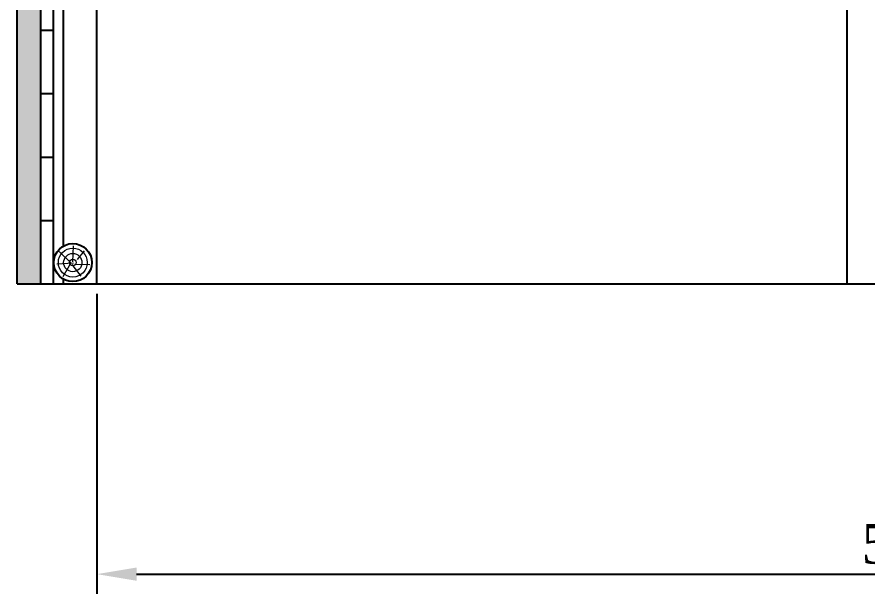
# Model space of a CAD drawing. Header units: millimetres. Extents: x -46762 to 217101, y -107409 to 31524.
# Drawn here: x -25096 to -22412, y 10584 to 12402 of the extents above; entities that cross this region are included whole.
import ezdxf

# ---------------------------------------------------------------- set-up
doc = ezdxf.new("R2010")
doc.units = ezdxf.units.MM
doc.styles.get("Standard").update_dxf_attribs({"font": 'TIMES.TTF'})
doc.dimstyles.new('ISO-25', dxfattribs={"dimscale": 50, "dimtxt": 2.5, "dimasz": 2.5, "dimexe": 1.25, "dimexo": 0.625, "dimtad": 1, "dimdec": 0, "dimtxsty": 'Standard', "dimcen": 2.5, "dimadec": 0, "dimazin": 0, "dimtfac": 1, "dimtdec": 0, "dimtmove": 0, "dimatfit": 3, "dimfxl": 1, "dimarcsym": 0})

# ---------------------------------------------------------------- blocks, each defined once
blk = doc.blocks.new('*D18')
at = {"color": 0, "lineweight": -2}
for p, q in [((-24843.6, 11529.6), (-24843.6, 10583.7)), ((-19643.6, 11529.6), (-19643.6, 10583.7)), ((-24718.6, 10646.2), (-19768.6, 10646.2))]:
    blk.add_line(p, q, dxfattribs=at)
at = {"color": 0}
for points in [[(-24718.6, 10667), (-24718.6, 10625.3), (-24843.6, 10646.2)], [(-19768.6, 10667), (-19768.6, 10625.3), (-19643.6, 10646.2)]]:
    blk.add_solid(points, dxfattribs=at)
at = {"layer": 'Defpoints', "color": 0}
for p in [(-24843.6, 11560.9), (-19643.6, 11560.9), (-19643.6, 10646.2)]:
    blk.add_point(p, dxfattribs=at)
at = {"color": 0, "lineweight": 15, "insert": (-22243.6, 10741), "char_height": 125, "attachment_point": 5}
blk.add_mtext('5200', dxfattribs=at)

msp = doc.modelspace()

# ---------------------------------------------------------------- hatches: boundary and pattern name
at = {"lineweight": 9, "ltscale": 2}
h = msp.add_hatch(dxfattribs=at)
h.set_pattern_fill('GRAVEL', color=256, scale=5, style=0)
h.set_pattern_definition([(228.0128, (-55133.117, -6437.638), (-1016.0008633, -1143.0014045), [17.08605, -1691.525]), (184.9697, (-55144.547, -6450.338), (1524.0024653, 126.9991038), [29.32025, -2902.7]), (132.5104, (-55173.757, -6452.878), (1269.999076, -1397.0013646), [20.6741, -2046.735]), (267.2737, (-55223.287, -6484.628), (126.9994485, 2539.9991827), [26.70025, -2643.32]), (292.8337, (-55224.557, -6511.298), (-635.0018028, 1524.0008665), [26.1817, -2591.99]), (357.2737, (-55214.397, -6535.428), (-2539.9991827, 126.9994485), [26.70025, -2643.32]), (37.6942, (-55187.727, -6536.6977), (-1651.00104306, -1269.99886785), [35.3097, -3495.655]), (72.2553, (-55159.787, -6515.1077), (889.0017783, 2794.0008103), [33.336, -3300.265]), (121.4296, (-55149.627, -6483.358), (-1016.0002618, 1650.998058), [26.79065, -2652.275]), (175.2364, (-55163.597, -6460.498), (1396.9989027, -126.998808), [30.58565, -1498.695]), (222.3974, (-55194.077, -6457.9577), (-1524.00004586, -1396.99818253), [39.5539, -3915.84]), (138.8141, (-55097.557, -6485.898), (-888.9994337, 761.998828), [13.50025, -1336.53]), (171.4692, (-55107.717, -6477.008), (1650.9974798, -254.00064), [25.6841, -2542.73]), (225, (-55133.12, -6473.2), (-3e-14, -126.99991), [17.96045, -161.6445]), (203.1986, (-55142.007, -6457.958), (635.002141, 254.001114), [9.67205, -957.53]), (291.8014, (-55150.897, -6461.768), (-127.000089, 381.000245), [13.6783, -670.24]), (30.9638, (-55145.817, -6474.468), (380.999598, 254.000198), [22.216, -718.315]), (161.5651, (-55126.767, -6463.038), (254.000116, -126.99981), [16.06435, -385.545]), (16.3895, (-55224.557, -6461.768), (1270.0007007, 380.9992075), [22.5044, -2227.94]), (70.3462, (-55202.967, -6455.418), (-507.9985844, -1396.9980244), [18.87995, -1869.11]), (293.1986, (-55126.767, -6437.638), (-254.001114, 635.002141), [19.344, -947.86]), (343.6105, (-55119.147, -6455.418), (-1270.0007007, 380.9992075), [22.5044, -2227.94]), (339.444, (-55224.557, -6540.508), (-635.000788, 253.999692), [21.70175, -1063.385]), (294.7751, (-55204.237, -6548.128), (-634.9985202, 1396.9993513), [18.1836, -1800.18]), (66.8014, (-55125.497, -6564.638), (254.001114, 635.002141), [19.344, -947.86]), (17.354, (-55117.877, -6546.858), (-1651.0000891, -507.9992338), [21.28915, -2107.62]), (69.444, (-55187.727, -6564.638), (-253.999692, -635.000788), [10.8509, -1074.24]), (101.3099, (-55133.117, -6564.638), (-126.999373, 507.998373), [6.47575, -641.1]), (165.9638, (-55134.387, -6558.288), (381.000268, -126.99978), [26.1817, -497.4525]), (186.009, (-55159.787, -6551.938), (1269.9981272, 126.9997034), [24.26335, -2402.07]), (303.6901, (-55145.817, -6485.898), (-127.000044, 253.999755), [18.3162, -439.589]), (353.1572, (-55135.657, -6501.1377), (2159.0008928, -254.0011376), [31.97785, -3165.8]), (60.9454, (-55103.907, -6504.948), (-507.9988183, -888.9978805), [13.0754, -1294.47]), (90, (-55097.56, -6493.52), (-127, 127), [7.62, -119.38]), (120.2564, (-55162.327, -6548.128), (507.9989233, -888.9995516), [17.64335, -1746.695]), (48.0128, (-55171.217, -6532.888), (1016.0008633, 1143.0014045), [34.17215, -1674.44]), (0, (-55148.36, -6507.49), (127, 127), [33.02, -93.98]), (325.3048, (-55115.337, -6507.488), (-1269.9977995, 889.0000845), [20.0805, -1987.965]), (254.0546, (-55098.827, -6518.918), (-127.000324, -508.00121), [18.49145, -906.085]), (207.646, (-55103.907, -6536.698), (-2412.99915245, -1270.0007987), [30.10725, -2980.625]), (175.4261, (-55130.577, -6550.6677), (-1651.00038024, 126.99938556), [31.85145, -3153.29]), (175.4261, (-55130.577, -6550.6677), (-1651.00038024, 126.99938556), [31.85145, -3153.29])])
h.paths.add_polyline_path([(-24804.14, 13535.78), (-24873, 13565.52, 0.0997614), (-25095.62, 12460.86), (-25095.62, 11560.86), (-25020.62, 11560.86), (-25020.62, 12460.86, -0.0996941)])

# ---------------------------------------------------------------- linework, layer by layer
at = {"ltscale": 2}
for p, q in [((-22477.06, 15081.18), (-22478.75, 11560.86)), ((-24843.62, 11560.86), (-19643.62, 11560.86))]:
    msp.add_line(p, q, dxfattribs=at)
for p, q in [((-24948.62, 11680.8), (-24948.62, 13098.28)), ((-25095.62, 11560.86), (-25095.62, 12460.86)), ((-25020.62, 11560.86), (-25020.62, 12460.86)), ((-24980.62, 11560.86), (-24980.62, 12460.86)), ((-24948.62, 11876.42), (-24948.62, 12460.86)), ((-24843.62, 11560.86), (-24843.62, 12460.86)), ((-25020.62, 12360.86), (-24980.62, 12360.86)), ((-25020.62, 12160.86), (-24980.62, 12160.86)), ((-25020.62, 11960.86), (-24980.62, 11960.86)), ((-25020.62, 11760.86), (-24980.62, 11760.86)), ((-24948.62, 11566.43), (-24948.62, 11575.69)), ((-24948.62, 11560.86), (-24948.62, 11575.69)), ((-25095.62, 11560.86), (-24843.62, 11560.86)), ((-24843.62, 11560.86), (-19643.62, 11560.86))]:
    msp.add_line(p, q)
at = {"lineweight": 9}
for p, q in [((-24918.42, 11681.39), (-24920.74, 11630.25)), ((-24962.62, 11663.57), (-24924.62, 11626.38)), ((-24884.3, 11665.12), (-24906.01, 11638)), ((-24969.59, 11624.05), (-24917.64, 11627.15)), ((-24926.95, 11624.83), (-24950.98, 11582.99)), ((-24922.29, 11621.73), (-24894.38, 11585.31)), ((-24913.76, 11623.28), (-24866.46, 11621.73))]:
    msp.add_line(p, q, dxfattribs=at)
msp.add_circle((-24919.67, 11628.24), 60)
for radius in [45.53, 28.84, 10.53]:
    msp.add_circle((-24919.67, 11628.24), radius, dxfattribs=at)

# ---------------------------------------------------------------- dimensions: what is measured, and where the dimension line sits
at = {"lineweight": 15, "ltscale": 2}
dim = msp.add_linear_dim(base=(-19643.62, 10646.17), p1=(-24843.62, 11560.86), p2=(-19643.62, 11560.86), dimstyle='ISO-25', dxfattribs=at)
dim.commit()
dim.dimension.update_dxf_attribs({"geometry": '*D18', "text_midpoint": (-22243.62, 10741)})

doc.saveas('drawing.dxf')
